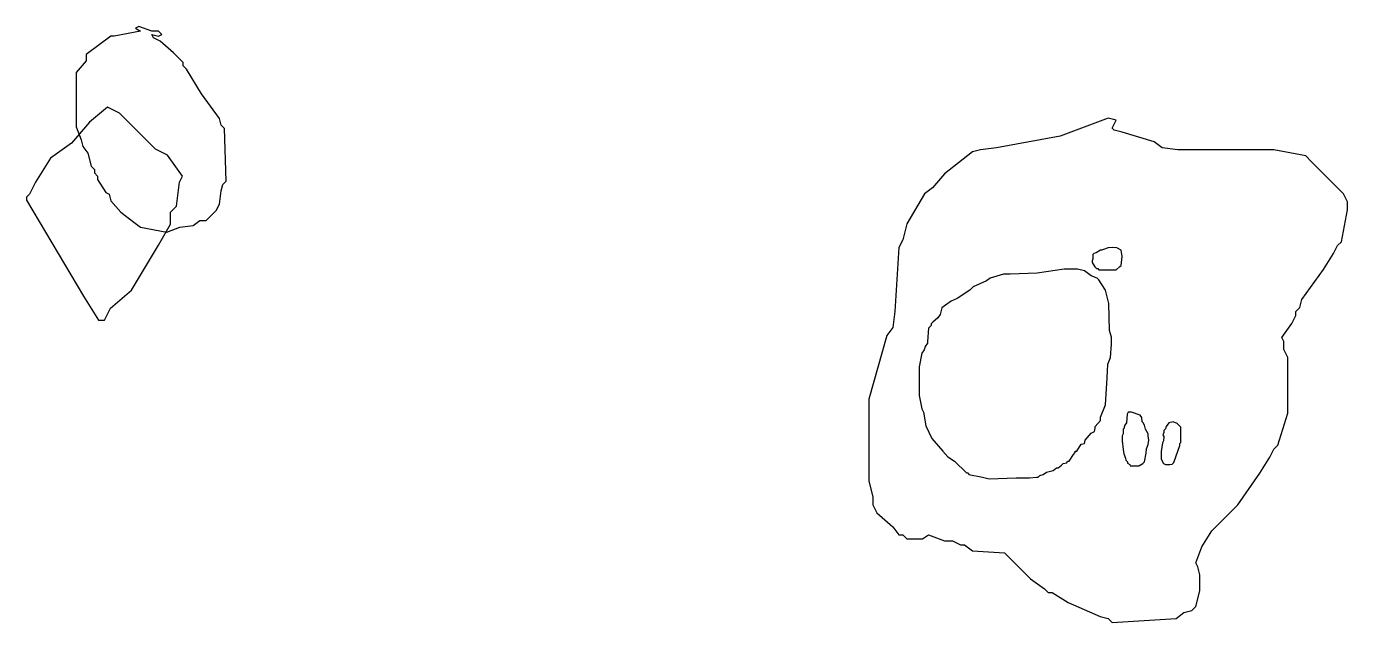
# Model space of a CAD drawing. Header units: metres. Extents: x 6.13 to 8.31, y 10 to 10.98.
import ezdxf

# ---------------------------------------------------------------- set-up
doc = ezdxf.new("R2010")
doc.units = ezdxf.units.M

msp = doc.modelspace()

# ---------------------------------------------------------------- linework, layer by layer
at = {"color": 31}
for points in [[(6.20776, 10.8161), (6.21591, 10.7943), (6.21862, 10.7835), (6.22677, 10.7726), (6.2322, 10.7509), (6.23763, 10.7455), (6.23763, 10.74), (6.24306, 10.7346), (6.24306, 10.7292), (6.25664, 10.7074), (6.26207, 10.7047), (6.26479, 10.6939), (6.28108, 10.6748), (6.3028, 10.6586), (6.31367, 10.6504), (6.35711, 10.6423), (6.37884, 10.6504), (6.40056, 10.6531), (6.41143, 10.6613), (6.42229, 10.6613), (6.43858, 10.6776), (6.44401, 10.6884), (6.44673, 10.7101), (6.44944, 10.721), (6.45487, 10.7264), (6.45216, 10.8133), (6.44673, 10.8188), (6.44401, 10.8296), (6.41414, 10.8704), (6.3897, 10.9111), (6.38427, 10.9165), (6.38427, 10.922), (6.36798, 10.9383), (6.34625, 10.9573), (6.33539, 10.9627), (6.33267, 10.9681), (6.34354, 10.9654), (6.34897, 10.9681), (6.34354, 10.9736), (6.33267, 10.9736), (6.31095, 10.9817), (6.30552, 10.979), (6.31367, 10.9736), (6.27022, 10.9654), (6.26479, 10.9654), (6.22405, 10.9355), (6.22405, 10.9247), (6.20776, 10.9057), (6.20776, 10.8188)], [(7.51547, 10.2313), (7.52205, 10.205), (7.52205, 10.1918), (7.52863, 10.1786), (7.55497, 10.1556), (7.56485, 10.1424), (7.57143, 10.1424), (7.57801, 10.1358), (7.60435, 10.1358), (7.61422, 10.1424), (7.64056, 10.1325), (7.65373, 10.1325), (7.66689, 10.126), (7.67348, 10.126), (7.68665, 10.1161), (7.73932, 10.1128), (7.78211, 10.07), (7.80516, 10.0535), (7.81174, 10.047), (7.81832, 10.047), (7.84466, 10.0305), (7.89733, 10.0075), (7.9105, 10.0042), (7.91708, 9.99758), (8.02242, 10.0042), (8.03559, 10.014), (8.04876, 10.0173), (8.05534, 10.0239), (8.06193, 10.0502), (8.06193, 10.0766), (8.05863, 10.0898), (8.05534, 10.0963), (8.06522, 10.1227), (8.08168, 10.149), (8.12447, 10.1918), (8.16068, 10.2445), (8.17714, 10.2708), (8.18373, 10.284), (8.19031, 10.2906), (8.20677, 10.3432), (8.20677, 10.3959), (8.20677, 10.4222), (8.20677, 10.4354), (8.20019, 10.4486), (8.20019, 10.4617), (8.19689, 10.4683), (8.21335, 10.4914), (8.21994, 10.5045), (8.21994, 10.5111), (8.22652, 10.5177), (8.22981, 10.5309), (8.26603, 10.5802), (8.28248, 10.6066), (8.28907, 10.6198), (8.29565, 10.6263), (8.30553, 10.679), (8.30553, 10.6922), (8.29894, 10.7053), (8.2759, 10.7284), (8.24627, 10.758), (8.2364, 10.7679), (8.18373, 10.7778), (8.07839, 10.7778), (8.02571, 10.7778), (7.99938, 10.7811), (7.98621, 10.7909), (7.93354, 10.8074), (7.92037, 10.8107), (7.91708, 10.814), (7.92366, 10.8271), (7.9105, 10.8304), (7.85783, 10.8107), (7.83149, 10.8008), (7.72615, 10.7811), (7.69981, 10.7778), (7.68665, 10.7745), (7.64056, 10.7383), (7.62081, 10.7152), (7.60764, 10.7053), (7.57801, 10.656), (7.57143, 10.6296), (7.56485, 10.6165), (7.55826, 10.5111), (7.55497, 10.4848), (7.54509, 10.4716), (7.51547, 10.3663), (7.51547, 10.2609), (7.51547, 10.2346)]]:
    msp.add_lwpolyline(points, close=True, dxfattribs=at)
at = {"color": 236}
msp.add_lwpolyline([(6.12551, 10.6949), (6.21967, 10.5363), (6.24445, 10.4966), (6.25436, 10.4966), (6.26427, 10.5164), (6.29897, 10.5462), (6.34357, 10.6205), (6.36339, 10.6552), (6.36339, 10.675), (6.3733, 10.6849), (6.37826, 10.7246), (6.38322, 10.7345), (6.35844, 10.7692), (6.33861, 10.7791), (6.29897, 10.8188), (6.27914, 10.8386), (6.25932, 10.8485), (6.22958, 10.8237), (6.19985, 10.789), (6.16516, 10.7642), (6.14038, 10.7246), (6.13047, 10.7048), (6.12551, 10.6998)], close=True, dxfattribs=at)
at = {"color": 227}
for points in [[(7.88423, 10.5918), (7.88871, 10.5846), (7.8914, 10.5819), (7.89319, 10.5819), (7.89499, 10.5801), (7.92367, 10.5801), (7.92995, 10.5855), (7.93174, 10.5873), (7.93354, 10.6017), (7.93264, 10.6088), (7.93174, 10.6124), (7.92457, 10.616), (7.9174, 10.6169), (7.91023, 10.616), (7.90305, 10.6133), (7.89947, 10.6124), (7.89767, 10.6124), (7.8905, 10.6079), (7.88692, 10.607), (7.88512, 10.6052), (7.88512, 10.5981), (7.88423, 10.5945), (7.88423, 10.5927)], [(7.93354, 10.2977), (7.93533, 10.2834), (7.93623, 10.2762), (7.93892, 10.269), (7.93981, 10.2655), (7.9425, 10.2628), (7.9425, 10.261), (7.94609, 10.2583), (7.94698, 10.2565), (7.96133, 10.2565), (7.96761, 10.2601), (7.97029, 10.2628), (7.97298, 10.2771), (7.97388, 10.2843), (7.97657, 10.2915), (7.97747, 10.2986), (7.97657, 10.3058), (7.97657, 10.3094), (7.97209, 10.3166), (7.97029, 10.3237), (7.9685, 10.3273), (7.96671, 10.3291), (7.96581, 10.3363), (7.96312, 10.3399), (7.94878, 10.3452), (7.94519, 10.3452), (7.9434, 10.3452), (7.94161, 10.3417), (7.94071, 10.3273), (7.93802, 10.3237), (7.93712, 10.3201), (7.93712, 10.3183), (7.93533, 10.3166), (7.93533, 10.3094), (7.93354, 10.3058), (7.93354, 10.2986)], [(7.99809, 10.2672), (8.00167, 10.2601), (8.00526, 10.2583), (8.01243, 10.2583), (8.01602, 10.2592), (8.01871, 10.2619), (8.02857, 10.2897), (8.02857, 10.2932), (8.03036, 10.295), (8.03036, 10.3094), (8.03036, 10.3166), (8.03036, 10.3201), (8.02409, 10.3264), (8.01781, 10.3291), (8.01064, 10.3273), (8.00616, 10.321), (8.00526, 10.3175), (8.00257, 10.3148), (8.00257, 10.3112), (8.00078, 10.3076), (8.00257, 10.3049), (8.00167, 10.2977), (7.99988, 10.2941), (7.99809, 10.2798), (7.99809, 10.2726), (7.99809, 10.269), (7.99809, 10.2681)]]:
    msp.add_lwpolyline(points, close=True, dxfattribs=at)
at = {"color": 224}
msp.add_lwpolyline([(7.5987, 10.3726), (7.60287, 10.3504), (7.60565, 10.3448), (7.60982, 10.3226), (7.61956, 10.3017), (7.63763, 10.2808), (7.64597, 10.2711), (7.6571, 10.2642), (7.67656, 10.2447), (7.67934, 10.2447), (7.68073, 10.2419), (7.70298, 10.2377), (7.71411, 10.235), (7.7586, 10.2363), (7.78085, 10.2363), (7.79197, 10.2377), (7.79475, 10.2377), (7.79753, 10.2405), (7.80309, 10.2419), (7.80865, 10.2461), (7.81978, 10.2489), (7.82534, 10.253), (7.82812, 10.253), (7.83368, 10.2572), (7.83646, 10.26), (7.84202, 10.2614), (7.84342, 10.2642), (7.8462, 10.2642), (7.85315, 10.2753), (7.85593, 10.2781), (7.85593, 10.2808), (7.85871, 10.2808), (7.86566, 10.292), (7.87122, 10.2934), (7.87261, 10.2989), (7.88235, 10.31), (7.88791, 10.3128), (7.8893, 10.3184), (7.8893, 10.3212), (7.89764, 10.3309), (7.89764, 10.3365), (7.90598, 10.3573), (7.90877, 10.4018), (7.91016, 10.4241), (7.91433, 10.4352), (7.91572, 10.4574), (7.91572, 10.4685), (7.91294, 10.4797), (7.91155, 10.5242), (7.90598, 10.5464), (7.89903, 10.5575), (7.89486, 10.5631), (7.89208, 10.5659), (7.88235, 10.57), (7.87122, 10.5784), (7.8601, 10.5812), (7.83785, 10.5812), (7.79336, 10.5742), (7.74887, 10.5728), (7.73774, 10.5728), (7.7155, 10.5659), (7.70993, 10.5617), (7.68769, 10.552), (7.68213, 10.5464), (7.66127, 10.5325), (7.65154, 10.5283), (7.6418, 10.5214), (7.63624, 10.5172), (7.63346, 10.5061), (7.62929, 10.5005), (7.62095, 10.4936), (7.61817, 10.4908), (7.61817, 10.488), (7.61399, 10.4838), (7.6126, 10.4616), (7.6126, 10.4588), (7.60843, 10.4533), (7.60704, 10.4477), (7.60287, 10.4421), (7.5987, 10.4199), (7.5987, 10.3754), (7.5987, 10.374)], close=True, dxfattribs=at)

doc.saveas('drawing.dxf')
